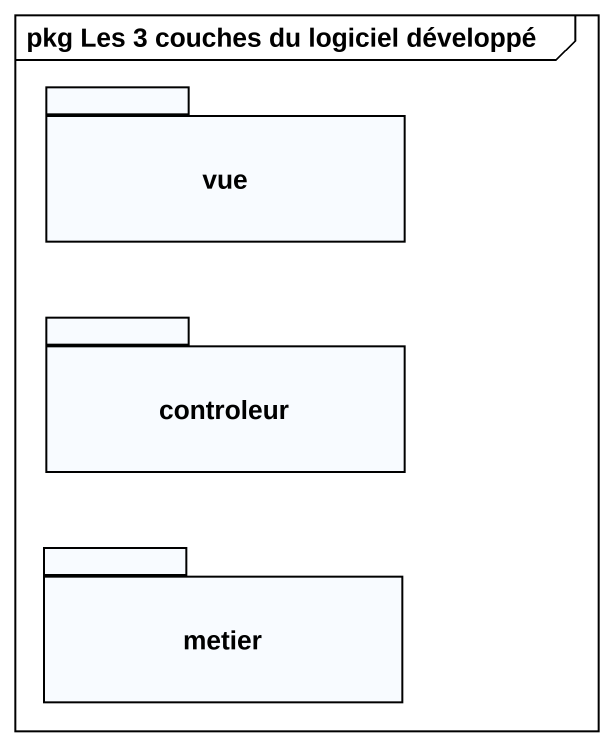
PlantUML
@startuml
mainframe pkg Les 3 couches du logiciel développé
package vue {
}
package controleur {
}
package metier {
}
@enduml
